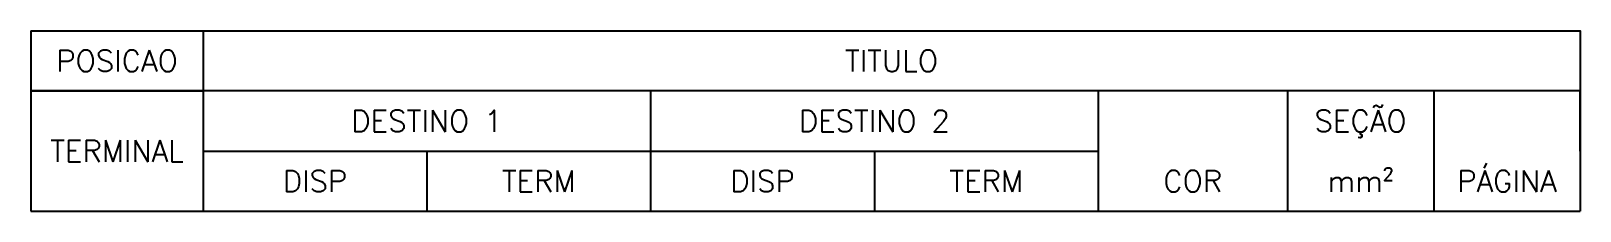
# Model space of a CAD drawing. Header units: millimetres. Extents: x 0 to 180, y -7 to 14.
import ezdxf
from ezdxf.enums import TextEntityAlignment as Align

# ---------------------------------------------------------------- set-up
doc = ezdxf.new("R2010")
doc.units = ezdxf.units.MM
doc.header["$MEASUREMENT"] = 0
doc.layers.get('0').update_dxf_attribs({"linetype": 'CONTINUOUS'})
doc.styles.add('romans', font='romans.shx', dxfattribs={"width": 0.9})

msp = doc.modelspace()

# ---------------------------------------------------------------- linework, layer by layer
at = {"color": 7}
for p, q in [((180, 7), (0, 7)), ((0, 7), (0, 0)), ((20, 7), (20, 0)), ((72, 7), (72, 0)), ((124, 7), (124, 0)), ((146, 7), (146, 0)), ((163, 7), (163, 0)), ((180, 7), (180, 0)), ((180, 0), (180, 7)), ((0, 0), (0, -7)), ((20, 0), (124, 0)), ((20, 0), (20, -7)), ((124, 0), (124, -7)), ((146, 0), (146, -7)), ((163, 0), (163, -7)), ((46, 0), (46, -7)), ((72, 0), (72, -7)), ((98, 0), (98, -7)), ((180, 0), (180, -7)), ((0, -7), (180, -7))]:
    msp.add_line(p, q, dxfattribs=at)
msp.add_lwpolyline([(0, 14), (0, 7), (20, 7), (20, 7)], dxfattribs=at)
at = {"linetype": 'Continuous'}
for points in [[(0, 14), (20, 14), (20, 7)], [(20, 14), (180, 14), (180, 7)]]:
    msp.add_lwpolyline(points, dxfattribs=at)

# ---------------------------------------------------------------- texts
at = {"color": 7, "lineweight": 30, "style": 'romans'}
for s, p in [('SEÇÃO', (154.5, 3.5)), ('DESTINO 1', (46, 3.5)), ('DESTINO 2', (98, 3.5)), ('TERMINAL', (10, 0)), ('PÁGINA', (171.5, -3.5)), ('DISP', (33, -3.5)), ('TERM', (59, -3.5)), ('DISP', (85, -3.5)), ('TERM', (111, -3.5)), ('COR', (135, -3.5)), ('mm²', (154.5, -3.5))]:
    msp.add_text(s, height=2.5, dxfattribs=at).set_placement(p, align=Align.MIDDLE_CENTER)
at = {"color": 7, "linetype": 'Continuous', "style": 'romans'}
for tag, p in [('POSICAO', (10, 10.5)), ('TITULO', (100, 10.5))]:
    msp.add_attdef(tag, text='', height=2.5, dxfattribs=at).set_placement(p, align=Align.MIDDLE_CENTER)

doc.saveas('drawing.dxf')
